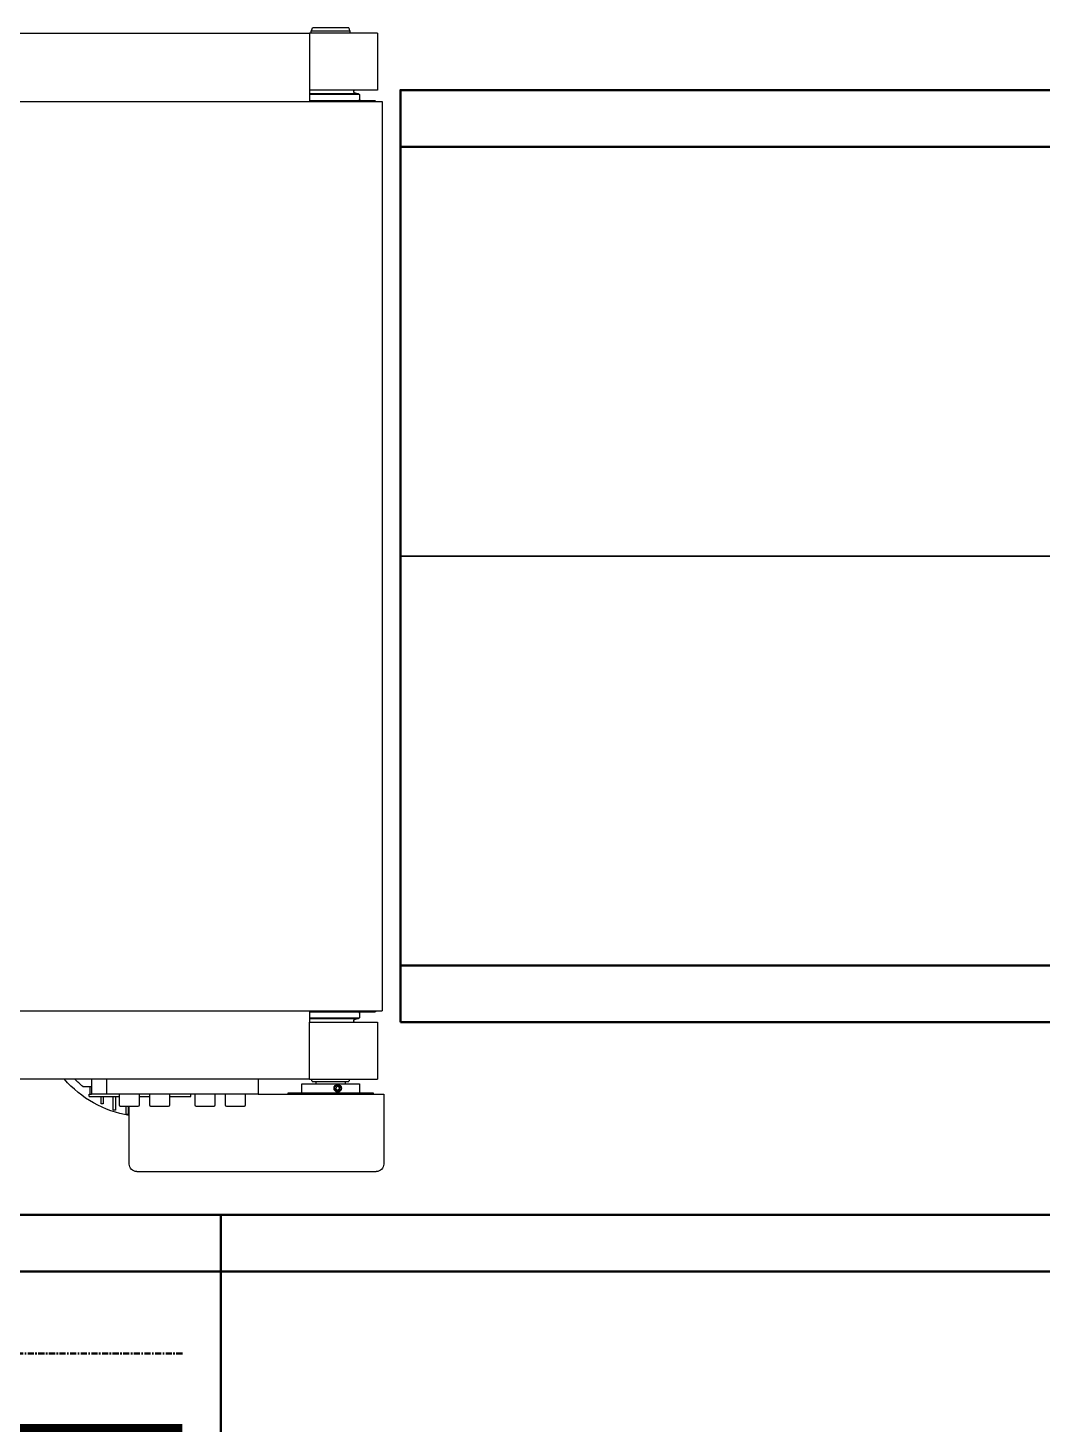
# Model space of a CAD drawing. Header units: millimetres. Extents: x 0 to 461941, y -159644 to 4828.
# Drawn here: x 230457 to 231126, y -39330 to -38409 of the extents above; entities that cross this region are included whole.
import ezdxf

# ---------------------------------------------------------------- set-up
doc = ezdxf.new("R2010")
doc.units = ezdxf.units.MM
doc.linetypes.add('Xref Conv Decant In$0$CENTER', pattern=[7, 4, -1, 1, -1])
doc.linetypes.add('Xref Conv Decant Product Tote$0$AM_ISO02W050', pattern=[7.5, 6, -1.5])
for name, color, linetype in [('AM_BOR', 4, 'Continuous'), ('Xref Conv Decant Empty Tote$0$Conv - Empty Tote', 35, 'Continuous'), ('Xref Conv Decant In$0$Conveyor Detail', 150, 'Continuous'), ('Xref Conv Decant Product Tote$0$EquipOther', 90, 'Continuous')]:
    doc.layers.add(name, color=color, linetype=linetype)
for name, color, linetype, lineweight in [('Xref Conv Decant In$0$Conv Decant In Out', 5, 'Continuous', 50), ('Xref Conv Decant In$0$Conveyor Centreline', 2, 'Continuous', 35), ('Xref Conv Decant Product Tote$0$Conv- Product decant', 3, 'Continuous', 50), ('Xref Conv Decant Product Tote$0$Conveyor Centreline', 2, 'Continuous', 35), ('Xref Conv Decant Product Tote$0$Hidden', 9, 'Xref Conv Decant Product Tote$0$AM_ISO02W050', 25)]:
    doc.layers.add(name, color=color, linetype=linetype, lineweight=lineweight)

# ---------------------------------------------------------------- blocks, each defined once
blk = doc.blocks.new('*U154')
blk.add_lwpolyline([(-307.5, 0), (-307.5, 43891.2), (-270, 43891.2), (-270, 0)], close=True)
blk = doc.blocks.new('Xref Conv Decant Empty Tote')
at = {"layer": 'Xref Conv Decant Empty Tote$0$Conv - Empty Tote', "xscale": -1, "rotation": 90}
blk.add_blockref('*U154', (232378.19, -39499.1), dxfattribs=at)
blk = doc.blocks.new('*U299')
at = {"linetype": 'Continuous'}
for p, q in [((838.32, 406), (845.34, 406)), ((845.34, 406), (943.17, 406)), ((943.17, 406), (996.15, 406)), ((833.32, 401), (833.32, 363)), ((1001.15, 355), (1001.15, 401)), ((814.71, 361.27), (814.71, 356.5)), ((816.21, 361.27), (814.71, 361.27)), ((816.21, 356.5), (816.21, 361.27)), ((822.69, 365.41), (822.69, 356.5)), ((824.19, 365.41), (822.69, 365.41)), ((824.19, 356.5), (824.19, 365.41)), ((826.82, 362.2), (826.82, 355)), ((839.02, 363), (827.62, 363)), ((831.21, 368.26), (831.21, 363)), ((832.71, 368.26), (831.21, 368.26)), ((832.71, 363), (832.71, 368.26)), ((839.82, 355), (839.82, 362.2)), ((846.82, 362.2), (846.82, 355)), ((859.02, 363), (847.62, 363)), ((859.82, 355), (859.82, 362.2)), ((876.82, 362.2), (876.82, 355)), ((889.02, 363), (877.62, 363)), ((889.82, 355), (889.82, 362.2)), ((896.82, 362.2), (896.82, 355)), ((909.02, 363), (897.62, 363)), ((909.82, 355), (909.82, 362.2)), ((806.82, 356.5), (806.82, 355)), ((806.82, 356.5), (826.82, 356.5)), ((806.82, 355), (808.32, 355)), ((807.46, 355), (807.46, 349.92)), ((808.32, 345), (808.32, 355)), ((813.32, 355), (808.32, 355)), ((818.32, 355), (813.32, 355)), ((918.32, 355), (818.32, 355)), ((818.32, 345), (818.32, 355)), ((839.82, 356.5), (846.82, 356.5)), ((859.82, 356.5), (874.01, 356.5)), ((874.01, 356.5), (874.01, 355)), ((918.32, 345), (918.32, 355)), ((918.32, 355), (939.34, 355)), ((938.07, 355), (938.07, 354)), ((938.07, 354), (938.91, 354)), ((938.91, 354), (994.12, 354)), ((939.34, 355), (1001.15, 355)), ((947.1, 354), (947.1, 348)), ((970.66, 352.43), (969.54, 351.56)), ((969.72, 350.13), (969.54, 351.56)), ((969.72, 350.13), (971.01, 349.57)), ((971.46, 351.87), (970.48, 352.3)), ((970.66, 352.43), (971.95, 351.87)), ((971.64, 350.44), (970.7, 349.7)), ((970.78, 353.5), (970.71, 353.5)), ((971.01, 349.57), (972.12, 350.44)), ((971.95, 351.87), (971.46, 351.87)), ((971.64, 350.44), (971.46, 351.87)), ((972.12, 350.44), (971.64, 350.44)), ((971.95, 351.87), (972.12, 350.44)), ((985.1, 348), (985.1, 354)), ((994.12, 354), (994.12, 355)), ((952.1, 345), (86.1, 345)), ((802.8, 349.92), (808.32, 349.92)), ((918.32, 345), (818.32, 345)), ((947.1, 348), (947.67, 348)), ((947.67, 348), (985.1, 348)), ((952.1, 345), (952.1, 307.5)), ((952.1, 345), (966.1, 345)), ((954, 346.5), (953.6, 345)), ((954, 346.5), (978.2, 346.5)), ((956.6, 348), (956.6, 346.5)), ((966.1, 345), (997.1, 345)), ((970.71, 348.5), (970.78, 348.5)), ((975.6, 346.5), (975.6, 348)), ((978.6, 345), (978.2, 346.5)), ((997.1, 307.5), (997.1, 345)), ((952.1, 300), (952.1, 307.5)), ((952.1, 307.5), (966.1, 307.5)), ((983.85, 305.25), (952.1, 305.25)), ((952.1, 305), (984.6, 305)), ((952.1, 304.5), (985.1, 304.5)), ((966.1, 307.5), (997.1, 307.5)), ((981.35, 307), (981.35, 307.5)), ((985.1, 304.5), (984.6, 305)), ((985.1, 301.5), (985.1, 304.5)), ((34.1, 300), (966.1, 300)), ((952.1, 300.5), (995.4, 300.5)), ((966.1, 300), (1000.1, 300)), ((995.9, 300), (995.4, 300.5)), ((1000.1, -300), (1000.1, 300)), ((1012.1, -300), (1012.1, 300)), ((34.1, -300), (966.1, -300)), ((952.1, -307.5), (952.1, -300)), ((970.81, -300.5), (952.1, -300.5)), ((966.1, -300), (1000.1, -300)), ((995.4, -300.5), (970.81, -300.5)), ((985.1, -304.5), (985.1, -301.5)), ((995.4, -300.5), (995.9, -300)), ((969.16, -304.5), (952.1, -304.5)), ((969.07, -305), (952.1, -305)), ((952.1, -305.25), (983.85, -305.25)), ((952.1, -345), (952.1, -307.5)), ((966.1, -307.5), (952.1, -307.5)), ((997.1, -307.5), (966.1, -307.5)), ((984.6, -305), (969.07, -305)), ((985.1, -304.5), (969.16, -304.5)), ((981.35, -307.5), (981.35, -307)), ((984.6, -305), (985.1, -304.5)), ((997.1, -345), (997.1, -307.5)), ((86.1, -345), (952.1, -345)), ((966.1, -345), (952.1, -345)), ((953.35, -345), (953.35, -346.5)), ((953.35, -346.5), (978.85, -346.5)), ((953.6, -346.5), (954.14, -348.5)), ((968.02, -348.5), (954.14, -348.5)), ((997.1, -345), (966.1, -345)), ((978.06, -348.5), (968.02, -348.5)), ((978.06, -348.5), (978.6, -346.5)), ((978.85, -346.5), (978.85, -345))]:
    blk.add_line(p, q, dxfattribs=at)
at = {"linetype": 'Continuous', "flags": 128}
for points in [[(969.84, 348.7), (970.76, 348.5), (971.69, 348.69), (972.48, 349.22), (973.01, 350.03), (973.2, 350.99), (973.02, 351.95), (972.5, 352.76), (971.72, 353.3), (970.79, 353.5), (969.86, 353.31), (969.07, 352.78), (968.54, 351.97), (968.35, 351.01), (968.53, 350.05), (969.05, 349.24), (969.84, 348.7)], [(970.04, 349.06), (970.82, 348.9), (971.6, 349.06), (972.27, 349.51), (972.71, 350.19), (972.87, 350.99), (972.72, 351.79), (972.28, 352.48), (971.62, 352.94), (970.84, 353.1), (970.06, 352.94), (969.4, 352.49), (968.95, 351.81), (968.79, 351.01), (968.95, 350.21), (969.38, 349.52), (970.04, 349.06)]]:
    blk.add_lwpolyline(points, dxfattribs=at)
at = {"linetype": 'Continuous'}
for centre, radius, start, end in [((838.32, 401), 5, 90, 180), ((996.15, 401), 5, 0, 90), ((845.32, 297.5), 72.5, 99.52728, 139.06728), ((827.62, 362.2), 0.8, 90, 180), ((839.02, 362.2), 0.8, 0, 90), ((847.62, 362.2), 0.8, 90, 180), ((859.02, 362.2), 0.8, 0, 90), ((877.62, 362.2), 0.8, 90, 180), ((889.02, 362.2), 0.8, 0, 90), ((897.62, 362.2), 0.8, 90, 180), ((909.02, 362.2), 0.8, 0, 90), ((845.32, 297.5), 67.5, 129.04751, 135.27509), ((983.1, 307), 1.75, 180, 270), ((986.1, 301.5), 1, 180, 270), ((986.1, -301.5), 1, 90, 180), ((983.1, -307), 1.75, 90, 180)]:
    blk.add_arc(centre, radius, start, end, dxfattribs=at)
blk = doc.blocks.new('*U238')
blk.add_line((0, -307.5), (0, 307.5))
for points in [[(0, 270), (1828.8, 270), (1828.8, 307.5), (0, 307.5)], [(0, -307.5), (1828.8, -307.5), (1828.8, -270), (0, -270)]]:
    blk.add_lwpolyline(points, close=True)
at = {"layer": 'Xref Conv Decant Product Tote$0$Conveyor Centreline'}
blk.add_lwpolyline([(0, 0), (1828.8, 0)], dxfattribs=at)
at = {"layer": 'Xref Conv Decant Product Tote$0$Hidden'}
blk.add_line((0, -166), (0, 166), dxfattribs=at)
blk = doc.blocks.new('Xref Conv Decant Product Tote')
at = {"layer": 'Xref Conv Decant Product Tote$0$Conv- Product decant'}
blk.add_blockref('*U238', (230702.99, -38757.1), dxfattribs=at)
at = {"layer": 'Xref Conv Decant Product Tote$0$EquipOther', "xscale": -1, "rotation": 180}
blk.add_blockref('*U299', (229690.89, -38757.1), dxfattribs=at)
blk = doc.blocks.new('*U424')
at = {"linetype": 'Xref Conv Decant In$0$CENTER'}
for p, q in [((-216, 25.4), (-216, 889)), ((-108, 25.4), (-108, 889)), ((0, 25.4), (0, 889)), ((108, 25.4), (108, 889)), ((216, 25.4), (216, 889))]:
    blk.add_line(p, q, dxfattribs=at)
for points in [[(-307.5, 914.4), (-307.5, 614.4), (-337.5, 614.4), (-337.5, 914.4)], [(-307.5, 0), (-307.5, 914.4), (-270, 914.4), (-270, 0)], [(307.5, 0), (307.5, 914.4), (270, 914.4), (270, 0)], [(-307.5, 457.2), (-307.5, 157.2), (-337.5, 157.2), (-337.5, 457.2)]]:
    blk.add_lwpolyline(points, close=True)
at = {"layer": 'Xref Conv Decant In$0$Conveyor Centreline', "linetype": 'Xref Conv Decant In$0$CENTER'}
blk.add_line((0, 0), (0, 914.4), dxfattribs=at)
at = {"layer": 'Xref Conv Decant In$0$Conveyor Detail', "const_width": 15}
for points in [[(-162, 889), (-162, 25.4)], [(-54, 889), (-54, 25.4)], [(54, 889), (54, 25.4)], [(162, 889), (162, 25.4)]]:
    blk.add_lwpolyline(points, dxfattribs=at)
blk = doc.blocks.new('*U428')
blk.add_line((-2743.2, -307.5), (-2743.2, 307.5))
blk.add_lwpolyline([(0, 270), (-2743.2, 270), (-2743.2, 307.5), (0, 307.5)], close=True)
blk = doc.blocks.new('Xref Conv Decant In')
at = {"layer": 'Xref Conv Decant In$0$Conv Decant In Out', "xscale": -1, "rotation": 90}
blk.add_blockref('*U424', (230584.65, -39499.1), dxfattribs=at)
at = {"layer": 'Xref Conv Decant In$0$Conv Decant In Out'}
blk.add_blockref('*U428', (233327.85, -39499.1), dxfattribs=at)

msp = doc.modelspace()

# ---------------------------------------------------------------- block references
for name in ['Xref Conv Decant Empty Tote', 'Xref Conv Decant Product Tote']:
    msp.add_blockref(name, (0, 0))
at = {"layer": 'AM_BOR'}
for name in ['Xref Conv Decant Product Tote', 'Xref Conv Decant In']:
    msp.add_blockref(name, (0, 0), dxfattribs=at)

doc.saveas('drawing.dxf')
